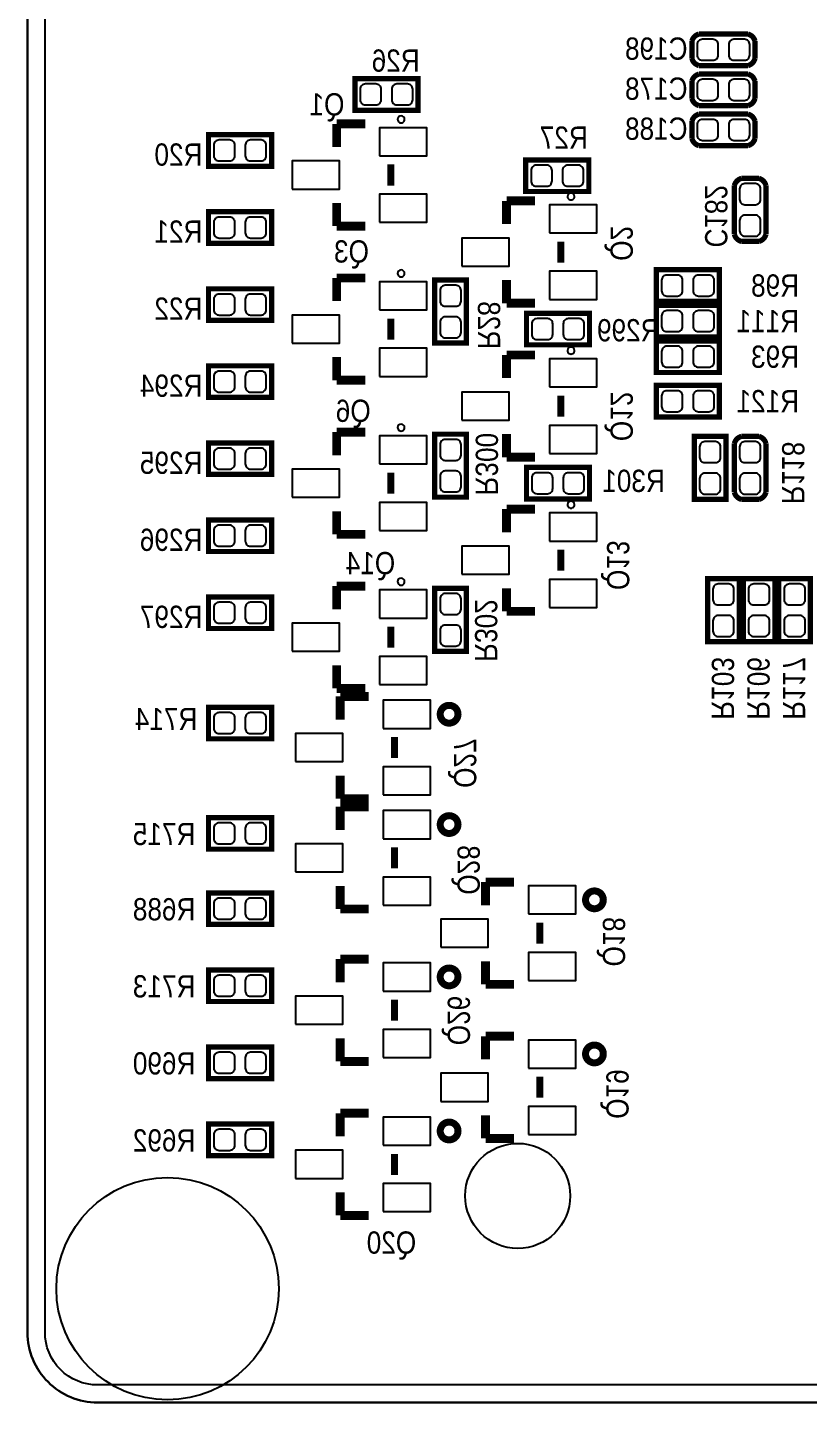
# Model space of a CAD drawing. Extents: x 35 to 230, y 10 to 165.
# Drawn here: x 35 to 57.3, y 10 to 49.26 of the extents above; entities that cross this region are included whole.
import ezdxf

# ---------------------------------------------------------------- set-up
doc = ezdxf.new("R2010")
doc.units = 0
for name, color, linetype in [('BG_OUTLINE', 254, 'CONTINUOUS'), ('PG_SILKSCREEN_BOTTOM', 254, 'CONTINUOUS'), ('PIN_SOLDERMASK_BOTTOM', 85, 'CONTINUOUS'), ('RD_SILKSCREEN_BOTTOM', 142, 'CONTINUOUS'), ('RKI_ALL', 43, 'CONTINUOUS')]:
    doc.layers.add(name, color=color, linetype=linetype)

msp = doc.modelspace()

# ---------------------------------------------------------------- linework, layer by layer
at = {"layer": 'BG_OUTLINE'}
for points in [[(37, 165, 0.414214), (35, 163), (35, 159.7878, 0.414214), (37.286, 157.5018), (41.2, 157.5018), (41.2, 123.9218), (37.286, 123.9218, 0.414214), (35, 121.6358), (35, 12, 0.414214), (37, 10)], [(35, 12, 0.414214), (37, 10)]]:
    msp.add_lwpolyline(points, format="xyb", dxfattribs=at)
msp.add_lwpolyline([(35, 12), (35, 121.6358, -0.414214), (37.286, 123.9218), (41.2, 123.9218), (41.2, 157.5018), (37.286, 157.5018, -0.414214), (35, 159.7878), (35, 163, -0.414214), (37, 165), (228, 165, -0.414214), (230, 163), (230, 12, -0.414214), (228, 10), (37, 10, -0.414214)], format="xyb", close=True, dxfattribs=at)
for points in [[(228, 10), (37, 10)], [(37, 10), (228, 10)]]:
    msp.add_lwpolyline(points, dxfattribs=at)
at = {"layer": 'PG_SILKSCREEN_BOTTOM'}
for points, const_width in [([(53.975, 48.8747, -0.265564), (54.175, 49.0747), (55.575, 49.0747, -0.265564), (55.775, 48.8747), (55.775, 48.3747, -0.265564), (55.575, 48.1747), (54.175, 48.1747, -0.265564), (53.975, 48.3747)], 0.15), ([(53.975, 47.7317, -0.265564), (54.175, 47.9317), (55.575, 47.9317, -0.265564), (55.775, 47.7317), (55.775, 47.2317, -0.265564), (55.575, 47.0317), (54.175, 47.0317, -0.265564), (53.975, 47.2317)], 0.15), ([(53.975, 46.5887, -0.265564), (54.175, 46.7887), (55.575, 46.7887, -0.265564), (55.775, 46.5887), (55.775, 46.0887, -0.265564), (55.575, 45.8887), (54.175, 45.8887, -0.265564), (53.975, 46.0887)], 0.15), ([(55.387, 43.1527, -0.265564), (55.187, 43.3527), (55.187, 44.7527, -0.265564), (55.387, 44.9527), (55.887, 44.9527, -0.265564), (56.087, 44.7527), (56.087, 43.3527, -0.265564), (55.887, 43.1527)], 0.15), ([(55.387, 35.7867, -0.265564), (55.187, 35.9867), (55.187, 37.3867, -0.265564), (55.387, 37.5867), (55.887, 37.5867, -0.265564), (56.087, 37.3867), (56.087, 35.9867, -0.265564), (55.887, 35.7867)], 0.15), ([(47.1403, 29.6527, 0.999954), (46.9402, 29.6528, 1.000046), (47.1403, 29.6527)], 0.508), ([(47.1403, 26.5027, 0.999954), (46.9402, 26.5028, 1.000046), (47.1403, 26.5027)], 0.508), ([(51.2903, 24.3527, 0.999954), (51.0902, 24.3528, 1.000046), (51.2903, 24.3527)], 0.508), ([(47.1403, 22.1527, 0.999954), (46.9402, 22.1528, 1.000046), (47.1403, 22.1527)], 0.508), ([(51.2903, 19.9527, 0.999954), (51.0902, 19.9528, 1.000046), (51.2903, 19.9527)], 0.508), ([(47.1403, 17.7527, 0.999954), (46.9402, 17.7528, 1.000046), (47.1403, 17.7527)], 0.508)]:
    msp.add_lwpolyline(points, format="xyb", dxfattribs=dict(at, const_width=const_width))
for points, const_width in [([(53.975, 48.3747), (53.975, 48.8747)], 0.15), ([(46.15, 47.55), (46.15, 47.8), (44.35, 47.8), (44.35, 46.9), (46.15, 46.9), (46.15, 47.55)], 0.15), ([(53.975, 47.2317), (53.975, 47.7317)], 0.15), ([(43.83, 46.51), (43.83, 45.8501)], 0.254), ([(44.6451, 46.51), (43.83, 46.51)], 0.254), ([(53.975, 46.0887), (53.975, 46.5887)], 0.15), ([(41.97, 45.95), (41.97, 46.2), (40.17, 46.2), (40.17, 45.3), (41.97, 45.3), (41.97, 45.95)], 0.15), ([(51.0297, 45.2297), (51.0297, 45.4797), (49.2297, 45.4797), (49.2297, 44.5797), (51.0297, 44.5797), (51.0297, 45.2297)], 0.15), ([(45.3799, 45.35), (45.3799, 44.75)], 0.1999), ([(43.83, 44.2499), (43.83, 43.59)], 0.254), ([(43.83, 43.59), (43.83, 44.2499)], 0.254), ([(43.83, 44.2499), (43.83, 43.59)], 0.254), ([(48.68, 44.31), (48.68, 43.6501)], 0.254), ([(49.4951, 44.31), (48.68, 44.31)], 0.254), ([(41.97, 43.75), (41.97, 44), (40.17, 44), (40.17, 43.1), (41.97, 43.1), (41.97, 43.75)], 0.15), ([(43.83, 43.59), (44.6451, 43.59)], 0.254), ([(50.2299, 43.15), (50.2299, 42.55)], 0.1999), ([(55.887, 43.1527), (55.387, 43.1527)], 0.15), ([(52.959, 41.6937), (52.959, 41.4437), (54.759, 41.4437), (54.759, 42.3437), (52.959, 42.3437), (52.959, 41.6937)], 0.15), ([(43.83, 42.11), (43.83, 41.4501)], 0.254), ([(44.6451, 42.11), (43.83, 42.11)], 0.254), ([(46.88, 42.05), (46.63, 42.05), (46.63, 40.25), (47.53, 40.25), (47.53, 42.05), (46.88, 42.05)], 0.15), ([(48.68, 42.0499), (48.68, 41.39)], 0.254), ([(48.68, 41.39), (48.68, 42.0499)], 0.254), ([(48.68, 42.0499), (48.68, 41.39)], 0.254), ([(41.97, 41.55), (41.97, 41.8), (40.17, 41.8), (40.17, 40.9), (41.97, 40.9), (41.97, 41.55)], 0.15), ([(48.68, 41.39), (49.4951, 41.39)], 0.254), ([(52.959, 40.6777), (52.959, 40.4277), (54.759, 40.4277), (54.759, 41.3277), (52.959, 41.3277), (52.959, 40.6777)], 0.15), ([(45.3799, 40.95), (45.3799, 40.35)], 0.1999), ([(51.05, 40.85), (51.05, 41.1), (49.25, 41.1), (49.25, 40.2), (51.05, 40.2), (51.05, 40.85)], 0.15), ([(52.959, 39.6617), (52.959, 39.4117), (54.759, 39.4117), (54.759, 40.3117), (52.959, 40.3117), (52.959, 39.6617)], 0.15), ([(41.97, 39.35), (41.97, 39.6), (40.17, 39.6), (40.17, 38.7), (41.97, 38.7), (41.97, 39.35)], 0.15), ([(43.83, 39.8499), (43.83, 39.19)], 0.254), ([(43.83, 39.19), (43.83, 39.8499)], 0.254), ([(43.83, 39.8499), (43.83, 39.19)], 0.254), ([(48.68, 39.91), (48.68, 39.2501)], 0.254), ([(49.4951, 39.91), (48.68, 39.91)], 0.254), ([(43.83, 39.19), (44.6451, 39.19)], 0.254), ([(52.959, 38.3917), (52.959, 38.1417), (54.759, 38.1417), (54.759, 39.0417), (52.959, 39.0417), (52.959, 38.3917)], 0.15), ([(50.2299, 38.75), (50.2299, 38.15)], 0.1999), ([(43.83, 37.71), (43.83, 37.0501)], 0.254), ([(44.6451, 37.71), (43.83, 37.71)], 0.254), ([(46.88, 37.65), (46.63, 37.65), (46.63, 35.85), (47.53, 35.85), (47.53, 37.65), (46.88, 37.65)], 0.15), ([(48.68, 37.6499), (48.68, 36.99)], 0.254), ([(48.68, 36.99), (48.68, 37.6499)], 0.254), ([(48.68, 37.6499), (48.68, 36.99)], 0.254), ([(41.97, 37.15), (41.97, 37.4), (40.17, 37.4), (40.17, 36.5), (41.97, 36.5), (41.97, 37.15)], 0.15), ([(54.694, 35.7867), (54.944, 35.7867), (54.944, 37.5867), (54.044, 37.5867), (54.044, 35.7867), (54.694, 35.7867)], 0.15), ([(48.68, 36.99), (49.4951, 36.99)], 0.254), ([(45.3799, 36.55), (45.3799, 35.95)], 0.1999), ([(51.05, 36.45), (51.05, 36.7), (49.25, 36.7), (49.25, 35.8), (51.05, 35.8), (51.05, 36.45)], 0.15), ([(55.887, 35.7867), (55.387, 35.7867)], 0.15), ([(43.83, 35.4499), (43.83, 34.79)], 0.254), ([(43.83, 34.79), (43.83, 35.4499)], 0.254), ([(43.83, 35.4499), (43.83, 34.79)], 0.254), ([(48.68, 35.51), (48.68, 34.8501)], 0.254), ([(49.4951, 35.51), (48.68, 35.51)], 0.254), ([(41.97, 34.95), (41.97, 35.2), (40.17, 35.2), (40.17, 34.3), (41.97, 34.3), (41.97, 34.95)], 0.15), ([(43.83, 34.79), (44.6451, 34.79)], 0.254), ([(50.2299, 34.35), (50.2299, 33.75)], 0.1999), ([(43.83, 33.31), (43.83, 32.6501)], 0.254), ([(44.6451, 33.31), (43.83, 33.31)], 0.254), ([(48.68, 33.2499), (48.68, 32.59)], 0.254), ([(48.68, 32.59), (48.68, 33.2499)], 0.254), ([(48.68, 33.2499), (48.68, 32.59)], 0.254), ([(55.075, 31.7227), (55.325, 31.7227), (55.325, 33.5227), (54.425, 33.5227), (54.425, 31.7227), (55.075, 31.7227)], 0.15), ([(56.091, 31.7227), (56.341, 31.7227), (56.341, 33.5227), (55.441, 33.5227), (55.441, 31.7227), (56.091, 31.7227)], 0.15), ([(57.107, 31.7227), (57.357, 31.7227), (57.357, 33.5227), (56.457, 33.5227), (56.457, 31.7227), (57.107, 31.7227)], 0.15), ([(41.97, 32.75), (41.97, 33), (40.17, 33), (40.17, 32.1), (41.97, 32.1), (41.97, 32.75)], 0.15), ([(46.88, 33.25), (46.63, 33.25), (46.63, 31.45), (47.53, 31.45), (47.53, 33.25), (46.88, 33.25)], 0.15), ([(48.68, 32.59), (49.4951, 32.59)], 0.254), ([(45.3799, 32.15), (45.3799, 31.55)], 0.1999), ([(43.83, 31.0499), (43.83, 30.39)], 0.254), ([(43.83, 30.39), (43.83, 31.0499)], 0.254), ([(43.83, 31.0499), (43.83, 30.39)], 0.254), ([(43.83, 30.39), (44.6451, 30.39)], 0.254), ([(43.93, 30.16), (43.93, 29.5001)], 0.254), ([(44.7451, 30.16), (43.93, 30.16)], 0.254), ([(41.97, 29.6), (41.97, 29.85), (40.17, 29.85), (40.17, 28.95), (41.97, 28.95), (41.97, 29.6)], 0.15), ([(45.4799, 29), (45.4799, 28.4)], 0.1999), ([(43.93, 27.8999), (43.93, 27.24)], 0.254), ([(43.93, 27.24), (43.93, 27.8999)], 0.254), ([(43.93, 27.8999), (43.93, 27.24)], 0.254), ([(43.93, 27.24), (44.7451, 27.24)], 0.254), ([(43.93, 27.01), (43.93, 26.3501)], 0.254), ([(44.7451, 27.01), (43.93, 27.01)], 0.254), ([(41.97, 26.45), (41.97, 26.7), (40.17, 26.7), (40.17, 25.8), (41.97, 25.8), (41.97, 26.45)], 0.15), ([(45.4799, 25.85), (45.4799, 25.25)], 0.1999), ([(43.93, 24.7499), (43.93, 24.09)], 0.254), ([(43.93, 24.09), (43.93, 24.7499)], 0.254), ([(43.93, 24.7499), (43.93, 24.09)], 0.254), ([(48.08, 24.86), (48.08, 24.2001)], 0.254), ([(48.8951, 24.86), (48.08, 24.86)], 0.254), ([(41.97, 24.3), (41.97, 24.55), (40.17, 24.55), (40.17, 23.65), (41.97, 23.65), (41.97, 24.3)], 0.15), ([(43.93, 24.09), (44.7451, 24.09)], 0.254), ([(49.6299, 23.7), (49.6299, 23.1)], 0.1999), ([(43.93, 22.66), (43.93, 22.0001)], 0.254), ([(44.7451, 22.66), (43.93, 22.66)], 0.254), ([(41.97, 22.1), (41.97, 22.35), (40.17, 22.35), (40.17, 21.45), (41.97, 21.45), (41.97, 22.1)], 0.15), ([(48.08, 22.5999), (48.08, 21.94)], 0.254), ([(48.08, 21.94), (48.08, 22.5999)], 0.254), ([(48.08, 22.5999), (48.08, 21.94)], 0.254), ([(48.08, 21.94), (48.8951, 21.94)], 0.254), ([(45.4799, 21.5), (45.4799, 20.9)], 0.1999), ([(43.93, 20.3999), (43.93, 19.74)], 0.254), ([(43.93, 19.74), (43.93, 20.3999)], 0.254), ([(43.93, 20.3999), (43.93, 19.74)], 0.254), ([(48.08, 20.46), (48.08, 19.8001)], 0.254), ([(48.8951, 20.46), (48.08, 20.46)], 0.254), ([(41.97, 19.9), (41.97, 20.15), (40.17, 20.15), (40.17, 19.25), (41.97, 19.25), (41.97, 19.9)], 0.15), ([(43.93, 19.74), (44.7451, 19.74)], 0.254), ([(49.6299, 19.3), (49.6299, 18.7)], 0.1999), ([(43.93, 18.26), (43.93, 17.6001)], 0.254), ([(44.7451, 18.26), (43.93, 18.26)], 0.254), ([(48.08, 18.1999), (48.08, 17.54)], 0.254), ([(48.08, 17.54), (48.08, 18.1999)], 0.254), ([(48.08, 18.1999), (48.08, 17.54)], 0.254), ([(41.97, 17.7), (41.97, 17.95), (40.17, 17.95), (40.17, 17.05), (41.97, 17.05), (41.97, 17.7)], 0.15), ([(48.08, 17.54), (48.8951, 17.54)], 0.254), ([(45.4799, 17.1), (45.4799, 16.5)], 0.1999), ([(43.93, 15.9999), (43.93, 15.34)], 0.254), ([(43.93, 15.34), (43.93, 15.9999)], 0.254), ([(43.93, 15.9999), (43.93, 15.34)], 0.254), ([(43.93, 15.34), (44.7451, 15.34)], 0.254)]:
    msp.add_lwpolyline(points, dxfattribs=dict(at, const_width=const_width))
for points in [[(45.7703, 46.6377, 0.999954), (45.5702, 46.6378, 1.000046), (45.7703, 46.6377)], [(50.6203, 44.4377, 0.999954), (50.4202, 44.4378, 1.000046), (50.6203, 44.4377)], [(45.7703, 42.2377, 0.999954), (45.5702, 42.2378, 1.000046), (45.7703, 42.2377)], [(50.6203, 40.0377, 0.999954), (50.4202, 40.0378, 1.000046), (50.6203, 40.0377)], [(45.7703, 37.8377, 0.999954), (45.5702, 37.8378, 1.000046), (45.7703, 37.8377)], [(50.6203, 35.6377, 0.999954), (50.4202, 35.6378, 1.000046), (50.6203, 35.6377)], [(45.7703, 33.4377, 0.999954), (45.5702, 33.4378, 1.000046), (45.7703, 33.4377)]]:
    msp.add_lwpolyline(points, format="xyb", dxfattribs=at)
at = {"layer": 'PIN_SOLDERMASK_BOTTOM'}
for points in [[(54.275, 48.3247), (54.575, 48.3247, 0.414214), (54.725, 48.4747), (54.725, 48.7747, 0.414214), (54.575, 48.9247), (54.275, 48.9247, 0.414214), (54.125, 48.7747), (54.125, 48.4747, 0.414214)], [(55.175, 48.3247), (55.475, 48.3247, 0.414214), (55.625, 48.4747), (55.625, 48.7747, 0.414214), (55.475, 48.9247), (55.175, 48.9247, 0.414214), (55.025, 48.7747), (55.025, 48.4747, 0.414214)], [(44.65, 47.05), (44.95, 47.05, 0.414214), (45.1, 47.2), (45.1, 47.5, 0.414214), (44.95, 47.65), (44.65, 47.65, 0.414214), (44.5, 47.5), (44.5, 47.2, 0.414214)], [(45.55, 47.05), (45.85, 47.05, 0.414214), (46, 47.2), (46, 47.5, 0.414214), (45.85, 47.65), (45.55, 47.65, 0.414214), (45.4, 47.5), (45.4, 47.2, 0.414214)], [(54.275, 47.1817), (54.575, 47.1817, 0.414214), (54.725, 47.3317), (54.725, 47.6317, 0.414214), (54.575, 47.7817), (54.275, 47.7817, 0.414214), (54.125, 47.6317), (54.125, 47.3317, 0.414214)], [(55.175, 47.1817), (55.475, 47.1817, 0.414214), (55.625, 47.3317), (55.625, 47.6317, 0.414214), (55.475, 47.7817), (55.175, 47.7817, 0.414214), (55.025, 47.6317), (55.025, 47.3317, 0.414214)], [(54.275, 46.0387), (54.575, 46.0387, 0.414214), (54.725, 46.1887), (54.725, 46.4887, 0.414214), (54.575, 46.6387), (54.275, 46.6387, 0.414214), (54.125, 46.4887), (54.125, 46.1887, 0.414214)], [(55.175, 46.0387), (55.475, 46.0387, 0.414214), (55.625, 46.1887), (55.625, 46.4887, 0.414214), (55.475, 46.6387), (55.175, 46.6387, 0.414214), (55.025, 46.4887), (55.025, 46.1887, 0.414214)], [(40.47, 45.45), (40.77, 45.45, 0.414214), (40.92, 45.6), (40.92, 45.9, 0.414214), (40.77, 46.05), (40.47, 46.05, 0.414214), (40.32, 45.9), (40.32, 45.6, 0.414214)], [(41.37, 45.45), (41.67, 45.45, 0.414214), (41.82, 45.6), (41.82, 45.9, 0.414214), (41.67, 46.05), (41.37, 46.05, 0.414214), (41.22, 45.9), (41.22, 45.6, 0.414214)], [(49.5297, 44.7297), (49.8297, 44.7297, 0.414214), (49.9797, 44.8797), (49.9797, 45.1797, 0.414214), (49.8297, 45.3297), (49.5297, 45.3297, 0.414214), (49.3797, 45.1797), (49.3797, 44.8797, 0.414214)], [(50.4297, 44.7297), (50.7297, 44.7297, 0.414214), (50.8797, 44.8797), (50.8797, 45.1797, 0.414214), (50.7297, 45.3297), (50.4297, 45.3297, 0.414214), (50.2797, 45.1797), (50.2797, 44.8797, 0.414214)], [(55.937, 44.3527), (55.937, 44.6527, 0.414214), (55.787, 44.8027), (55.487, 44.8027, 0.414214), (55.337, 44.6527), (55.337, 44.3527, 0.414214), (55.487, 44.2027), (55.787, 44.2027, 0.414214)], [(40.47, 43.25), (40.77, 43.25, 0.414214), (40.92, 43.4), (40.92, 43.7, 0.414214), (40.77, 43.85), (40.47, 43.85, 0.414214), (40.32, 43.7), (40.32, 43.4, 0.414214)], [(41.37, 43.25), (41.67, 43.25, 0.414214), (41.82, 43.4), (41.82, 43.7, 0.414214), (41.67, 43.85), (41.37, 43.85, 0.414214), (41.22, 43.7), (41.22, 43.4, 0.414214)], [(55.937, 43.4527), (55.937, 43.7527, 0.414214), (55.787, 43.9027), (55.487, 43.9027, 0.414214), (55.337, 43.7527), (55.337, 43.4527, 0.414214), (55.487, 43.3027), (55.787, 43.3027, 0.414214)], [(53.559, 42.1937), (53.259, 42.1937, 0.414214), (53.109, 42.0437), (53.109, 41.7437, 0.414214), (53.259, 41.5937), (53.559, 41.5937, 0.414214), (53.709, 41.7437), (53.709, 42.0437, 0.414214)], [(54.459, 42.1937), (54.159, 42.1937, 0.414214), (54.009, 42.0437), (54.009, 41.7437, 0.414214), (54.159, 41.5937), (54.459, 41.5937, 0.414214), (54.609, 41.7437), (54.609, 42.0437, 0.414214)], [(40.47, 41.05), (40.77, 41.05, 0.414214), (40.92, 41.2), (40.92, 41.5, 0.414214), (40.77, 41.65), (40.47, 41.65, 0.414214), (40.32, 41.5), (40.32, 41.2, 0.414214)], [(41.37, 41.05), (41.67, 41.05, 0.414214), (41.82, 41.2), (41.82, 41.5, 0.414214), (41.67, 41.65), (41.37, 41.65, 0.414214), (41.22, 41.5), (41.22, 41.2, 0.414214)], [(47.38, 41.45), (47.38, 41.75, 0.414214), (47.23, 41.9), (46.93, 41.9, 0.414214), (46.78, 41.75), (46.78, 41.45, 0.414214), (46.93, 41.3), (47.23, 41.3, 0.414214)], [(47.38, 40.55), (47.38, 40.85, 0.414214), (47.23, 41), (46.93, 41, 0.414214), (46.78, 40.85), (46.78, 40.55, 0.414214), (46.93, 40.4), (47.23, 40.4, 0.414214)], [(49.55, 40.35), (49.85, 40.35, 0.414214), (50, 40.5), (50, 40.8, 0.414214), (49.85, 40.95), (49.55, 40.95, 0.414214), (49.4, 40.8), (49.4, 40.5, 0.414214)], [(50.45, 40.35), (50.75, 40.35, 0.414214), (50.9, 40.5), (50.9, 40.8, 0.414214), (50.75, 40.95), (50.45, 40.95, 0.414214), (50.3, 40.8), (50.3, 40.5, 0.414214)], [(53.559, 41.1777), (53.259, 41.1777, 0.414214), (53.109, 41.0277), (53.109, 40.7277, 0.414214), (53.259, 40.5777), (53.559, 40.5777, 0.414214), (53.709, 40.7277), (53.709, 41.0277, 0.414214)], [(54.459, 41.1777), (54.159, 41.1777, 0.414214), (54.009, 41.0277), (54.009, 40.7277, 0.414214), (54.159, 40.5777), (54.459, 40.5777, 0.414214), (54.609, 40.7277), (54.609, 41.0277, 0.414214)], [(53.559, 40.1617), (53.259, 40.1617, 0.414214), (53.109, 40.0117), (53.109, 39.7117, 0.414214), (53.259, 39.5617), (53.559, 39.5617, 0.414214), (53.709, 39.7117), (53.709, 40.0117, 0.414214)], [(54.459, 40.1617), (54.159, 40.1617, 0.414214), (54.009, 40.0117), (54.009, 39.7117, 0.414214), (54.159, 39.5617), (54.459, 39.5617, 0.414214), (54.609, 39.7117), (54.609, 40.0117, 0.414214)], [(40.47, 38.85), (40.77, 38.85, 0.414214), (40.92, 39), (40.92, 39.3, 0.414214), (40.77, 39.45), (40.47, 39.45, 0.414214), (40.32, 39.3), (40.32, 39, 0.414214)], [(41.37, 38.85), (41.67, 38.85, 0.414214), (41.82, 39), (41.82, 39.3, 0.414214), (41.67, 39.45), (41.37, 39.45, 0.414214), (41.22, 39.3), (41.22, 39, 0.414214)], [(53.559, 38.8917), (53.259, 38.8917, 0.414214), (53.109, 38.7417), (53.109, 38.4417, 0.414214), (53.259, 38.2917), (53.559, 38.2917, 0.414214), (53.709, 38.4417), (53.709, 38.7417, 0.414214)], [(54.459, 38.8917), (54.159, 38.8917, 0.414214), (54.009, 38.7417), (54.009, 38.4417, 0.414214), (54.159, 38.2917), (54.459, 38.2917, 0.414214), (54.609, 38.4417), (54.609, 38.7417, 0.414214)], [(47.38, 37.05), (47.38, 37.35, 0.414214), (47.23, 37.5), (46.93, 37.5, 0.414214), (46.78, 37.35), (46.78, 37.05, 0.414214), (46.93, 36.9), (47.23, 36.9, 0.414214)], [(54.194, 37.2867), (54.194, 36.9867, 0.414214), (54.344, 36.8367), (54.644, 36.8367, 0.414214), (54.794, 36.9867), (54.794, 37.2867, 0.414214), (54.644, 37.4367), (54.344, 37.4367, 0.414214)], [(55.937, 36.9867), (55.937, 37.2867, 0.414214), (55.787, 37.4367), (55.487, 37.4367, 0.414214), (55.337, 37.2867), (55.337, 36.9867, 0.414214), (55.487, 36.8367), (55.787, 36.8367, 0.414214)], [(40.47, 36.65), (40.77, 36.65, 0.414214), (40.92, 36.8), (40.92, 37.1, 0.414214), (40.77, 37.25), (40.47, 37.25, 0.414214), (40.32, 37.1), (40.32, 36.8, 0.414214)], [(41.37, 36.65), (41.67, 36.65, 0.414214), (41.82, 36.8), (41.82, 37.1, 0.414214), (41.67, 37.25), (41.37, 37.25, 0.414214), (41.22, 37.1), (41.22, 36.8, 0.414214)], [(47.38, 36.15), (47.38, 36.45, 0.414214), (47.23, 36.6), (46.93, 36.6, 0.414214), (46.78, 36.45), (46.78, 36.15, 0.414214), (46.93, 36), (47.23, 36, 0.414214)], [(49.55, 35.95), (49.85, 35.95, 0.414214), (50, 36.1), (50, 36.4, 0.414214), (49.85, 36.55), (49.55, 36.55, 0.414214), (49.4, 36.4), (49.4, 36.1, 0.414214)], [(50.45, 35.95), (50.75, 35.95, 0.414214), (50.9, 36.1), (50.9, 36.4, 0.414214), (50.75, 36.55), (50.45, 36.55, 0.414214), (50.3, 36.4), (50.3, 36.1, 0.414214)], [(54.194, 36.3867), (54.194, 36.0867, 0.414214), (54.344, 35.9367), (54.644, 35.9367, 0.414214), (54.794, 36.0867), (54.794, 36.3867, 0.414214), (54.644, 36.5367), (54.344, 36.5367, 0.414214)], [(55.937, 36.0867), (55.937, 36.3867, 0.414214), (55.787, 36.5367), (55.487, 36.5367, 0.414214), (55.337, 36.3867), (55.337, 36.0867, 0.414214), (55.487, 35.9367), (55.787, 35.9367, 0.414214)], [(40.47, 34.45), (40.77, 34.45, 0.414214), (40.92, 34.6), (40.92, 34.9, 0.414214), (40.77, 35.05), (40.47, 35.05, 0.414214), (40.32, 34.9), (40.32, 34.6, 0.414214)], [(41.37, 34.45), (41.67, 34.45, 0.414214), (41.82, 34.6), (41.82, 34.9, 0.414214), (41.67, 35.05), (41.37, 35.05, 0.414214), (41.22, 34.9), (41.22, 34.6, 0.414214)], [(54.575, 33.2227), (54.575, 32.9227, 0.414214), (54.725, 32.7727), (55.025, 32.7727, 0.414214), (55.175, 32.9227), (55.175, 33.2227, 0.414214), (55.025, 33.3727), (54.725, 33.3727, 0.414214)], [(55.591, 33.2227), (55.591, 32.9227, 0.414214), (55.741, 32.7727), (56.041, 32.7727, 0.414214), (56.191, 32.9227), (56.191, 33.2227, 0.414214), (56.041, 33.3727), (55.741, 33.3727, 0.414214)], [(56.607, 33.2227), (56.607, 32.9227, 0.414214), (56.757, 32.7727), (57.057, 32.7727, 0.414214), (57.207, 32.9227), (57.207, 33.2227, 0.414214), (57.057, 33.3727), (56.757, 33.3727, 0.414214)], [(47.38, 32.65), (47.38, 32.95, 0.414214), (47.23, 33.1), (46.93, 33.1, 0.414214), (46.78, 32.95), (46.78, 32.65, 0.414214), (46.93, 32.5), (47.23, 32.5, 0.414214)], [(40.47, 32.25), (40.77, 32.25, 0.414214), (40.92, 32.4), (40.92, 32.7, 0.414214), (40.77, 32.85), (40.47, 32.85, 0.414214), (40.32, 32.7), (40.32, 32.4, 0.414214)], [(41.37, 32.25), (41.67, 32.25, 0.414214), (41.82, 32.4), (41.82, 32.7, 0.414214), (41.67, 32.85), (41.37, 32.85, 0.414214), (41.22, 32.7), (41.22, 32.4, 0.414214)], [(47.38, 31.75), (47.38, 32.05, 0.414214), (47.23, 32.2), (46.93, 32.2, 0.414214), (46.78, 32.05), (46.78, 31.75, 0.414214), (46.93, 31.6), (47.23, 31.6, 0.414214)], [(54.575, 32.3227), (54.575, 32.0227, 0.414214), (54.725, 31.8727), (55.025, 31.8727, 0.414214), (55.175, 32.0227), (55.175, 32.3227, 0.414214), (55.025, 32.4727), (54.725, 32.4727, 0.414214)], [(55.591, 32.3227), (55.591, 32.0227, 0.414214), (55.741, 31.8727), (56.041, 31.8727, 0.414214), (56.191, 32.0227), (56.191, 32.3227, 0.414214), (56.041, 32.4727), (55.741, 32.4727, 0.414214)], [(56.607, 32.3227), (56.607, 32.0227, 0.414214), (56.757, 31.8727), (57.057, 31.8727, 0.414214), (57.207, 32.0227), (57.207, 32.3227, 0.414214), (57.057, 32.4727), (56.757, 32.4727, 0.414214)], [(40.47, 29.1), (40.77, 29.1, 0.414214), (40.92, 29.25), (40.92, 29.55, 0.414214), (40.77, 29.7), (40.47, 29.7, 0.414214), (40.32, 29.55), (40.32, 29.25, 0.414214)], [(41.37, 29.1), (41.67, 29.1, 0.414214), (41.82, 29.25), (41.82, 29.55, 0.414214), (41.67, 29.7), (41.37, 29.7, 0.414214), (41.22, 29.55), (41.22, 29.25, 0.414214)], [(40.47, 25.95), (40.77, 25.95, 0.414214), (40.92, 26.1), (40.92, 26.4, 0.414214), (40.77, 26.55), (40.47, 26.55, 0.414214), (40.32, 26.4), (40.32, 26.1, 0.414214)], [(41.37, 25.95), (41.67, 25.95, 0.414214), (41.82, 26.1), (41.82, 26.4, 0.414214), (41.67, 26.55), (41.37, 26.55, 0.414214), (41.22, 26.4), (41.22, 26.1, 0.414214)], [(40.47, 23.8), (40.77, 23.8, 0.414214), (40.92, 23.95), (40.92, 24.25, 0.414214), (40.77, 24.4), (40.47, 24.4, 0.414214), (40.32, 24.25), (40.32, 23.95, 0.414214)], [(41.37, 23.8), (41.67, 23.8, 0.414214), (41.82, 23.95), (41.82, 24.25, 0.414214), (41.67, 24.4), (41.37, 24.4, 0.414214), (41.22, 24.25), (41.22, 23.95, 0.414214)], [(40.47, 21.6), (40.77, 21.6, 0.414214), (40.92, 21.75), (40.92, 22.05, 0.414214), (40.77, 22.2), (40.47, 22.2, 0.414214), (40.32, 22.05), (40.32, 21.75, 0.414214)], [(41.37, 21.6), (41.67, 21.6, 0.414214), (41.82, 21.75), (41.82, 22.05, 0.414214), (41.67, 22.2), (41.37, 22.2, 0.414214), (41.22, 22.05), (41.22, 21.75, 0.414214)], [(40.47, 19.4), (40.77, 19.4, 0.414214), (40.92, 19.55), (40.92, 19.85, 0.414214), (40.77, 20), (40.47, 20, 0.414214), (40.32, 19.85), (40.32, 19.55, 0.414214)], [(41.37, 19.4), (41.67, 19.4, 0.414214), (41.82, 19.55), (41.82, 19.85, 0.414214), (41.67, 20), (41.37, 20, 0.414214), (41.22, 19.85), (41.22, 19.55, 0.414214)], [(40.47, 17.2), (40.77, 17.2, 0.414214), (40.92, 17.35), (40.92, 17.65, 0.414214), (40.77, 17.8), (40.47, 17.8, 0.414214), (40.32, 17.65), (40.32, 17.35, 0.414214)], [(41.37, 17.2), (41.67, 17.2, 0.414214), (41.82, 17.35), (41.82, 17.65, 0.414214), (41.67, 17.8), (41.37, 17.8, 0.414214), (41.22, 17.65), (41.22, 17.35, 0.414214)]]:
    msp.add_lwpolyline(points, format="xyb", close=True, dxfattribs=at)
for points in [[(45.05395, 45.5992), (46.40545, 45.5992), (46.40545, 46.4008), (45.05395, 46.4008)], [(42.55455, 44.6492), (43.90605, 44.6492), (43.90605, 45.4508), (42.55455, 45.4508)], [(45.05395, 43.6992), (46.40545, 43.6992), (46.40545, 44.5008), (45.05395, 44.5008)], [(49.90395, 43.3992), (51.25545, 43.3992), (51.25545, 44.2008), (49.90395, 44.2008)], [(47.40455, 42.4492), (48.75605, 42.4492), (48.75605, 43.2508), (47.40455, 43.2508)], [(49.90395, 41.4992), (51.25545, 41.4992), (51.25545, 42.3008), (49.90395, 42.3008)], [(45.05395, 41.1992), (46.40545, 41.1992), (46.40545, 42.0008), (45.05395, 42.0008)], [(42.55455, 40.2492), (43.90605, 40.2492), (43.90605, 41.0508), (42.55455, 41.0508)], [(45.05395, 39.2992), (46.40545, 39.2992), (46.40545, 40.1008), (45.05395, 40.1008)], [(49.90395, 38.9992), (51.25545, 38.9992), (51.25545, 39.8008), (49.90395, 39.8008)], [(47.40455, 38.0492), (48.75605, 38.0492), (48.75605, 38.8508), (47.40455, 38.8508)], [(49.90395, 37.0992), (51.25545, 37.0992), (51.25545, 37.9008), (49.90395, 37.9008)], [(45.05395, 36.7992), (46.40545, 36.7992), (46.40545, 37.6008), (45.05395, 37.6008)], [(42.55455, 35.8492), (43.90605, 35.8492), (43.90605, 36.6508), (42.55455, 36.6508)], [(45.05395, 34.8992), (46.40545, 34.8992), (46.40545, 35.7008), (45.05395, 35.7008)], [(49.90395, 34.5992), (51.25545, 34.5992), (51.25545, 35.4008), (49.90395, 35.4008)], [(47.40455, 33.6492), (48.75605, 33.6492), (48.75605, 34.4508), (47.40455, 34.4508)], [(49.90395, 32.6992), (51.25545, 32.6992), (51.25545, 33.5008), (49.90395, 33.5008)], [(45.05395, 32.3992), (46.40545, 32.3992), (46.40545, 33.2008), (45.05395, 33.2008)], [(42.55455, 31.4492), (43.90605, 31.4492), (43.90605, 32.2508), (42.55455, 32.2508)], [(45.05395, 30.4992), (46.40545, 30.4992), (46.40545, 31.3008), (45.05395, 31.3008)], [(45.15395, 29.2492), (46.50545, 29.2492), (46.50545, 30.0508), (45.15395, 30.0508)], [(42.65455, 28.2992), (44.00605, 28.2992), (44.00605, 29.1008), (42.65455, 29.1008)], [(45.15395, 27.3492), (46.50545, 27.3492), (46.50545, 28.1508), (45.15395, 28.1508)], [(45.15395, 26.0992), (46.50545, 26.0992), (46.50545, 26.9008), (45.15395, 26.9008)], [(42.65455, 25.1492), (44.00605, 25.1492), (44.00605, 25.9508), (42.65455, 25.9508)], [(45.15395, 24.1992), (46.50545, 24.1992), (46.50545, 25.0008), (45.15395, 25.0008)], [(49.30395, 23.9492), (50.65545, 23.9492), (50.65545, 24.7508), (49.30395, 24.7508)], [(46.80455, 22.9992), (48.15605, 22.9992), (48.15605, 23.8008), (46.80455, 23.8008)], [(49.30395, 22.0492), (50.65545, 22.0492), (50.65545, 22.8508), (49.30395, 22.8508)], [(45.15395, 21.7492), (46.50545, 21.7492), (46.50545, 22.5508), (45.15395, 22.5508)], [(42.65455, 20.7992), (44.00605, 20.7992), (44.00605, 21.6008), (42.65455, 21.6008)], [(45.15395, 19.8492), (46.50545, 19.8492), (46.50545, 20.6508), (45.15395, 20.6508)], [(49.30395, 19.5492), (50.65545, 19.5492), (50.65545, 20.3508), (49.30395, 20.3508)], [(46.80455, 18.5992), (48.15605, 18.5992), (48.15605, 19.4008), (46.80455, 19.4008)], [(45.15395, 17.3492), (46.50545, 17.3492), (46.50545, 18.1508), (45.15395, 18.1508)], [(49.30395, 17.6492), (50.65545, 17.6492), (50.65545, 18.4508), (49.30395, 18.4508)], [(42.65455, 16.3992), (44.00605, 16.3992), (44.00605, 17.2008), (42.65455, 17.2008)], [(45.15395, 15.4492), (46.50545, 15.4492), (46.50545, 16.2508), (45.15395, 16.2508)]]:
    msp.add_lwpolyline(points, close=True, dxfattribs=at)
for centre, radius in [((49, 15.9), 1.5), ((39, 13.25), 3.175)]:
    msp.add_circle(centre, radius, dxfattribs=at)
at = {"layer": 'RKI_ALL'}
msp.add_lwpolyline([(35.5, 121.6358, -0.414214), (37.286, 123.4218), (41.7, 123.4218), (41.7, 158.0018), (37.286, 158.0018, -0.414214), (35.5, 159.7878), (35.5, 163, -0.414214), (37, 164.5), (228, 164.5, -0.414214), (229.5, 163), (229.5, 12, -0.414214), (228, 10.5), (37, 10.5, -0.414214), (35.5, 12)], format="xyb", close=True, dxfattribs=at)

# ---------------------------------------------------------------- texts
at = {"layer": 'RD_SILKSCREEN_BOTTOM', "text_generation_flag": 2, "width": 0.88}
for s, p in [('C198', (53.85, 48.3414)), ('R26', (46.2, 48)), ('C178', (53.85, 47.1984)), ('Q1', (44.05, 46.75)), ('R27', (51, 45.8)), ('C188', (53.85, 46.0554)), ('R20', (39.995, 45.3167)), ('R21', (39.995, 43.1167)), ('Q3', (44.75, 42.55)), ('R98', (57.034, 41.577)), ('R22', (39.995, 40.9167)), ('R299', (53.05, 40.3)), ('R111', (57.034, 40.561)), ('R93', (57.034, 39.545)), ('R294', (39.995, 38.7167)), ('R121', (57.034, 38.275)), ('Q6', (44.8, 38)), ('R295', (39.995, 36.5167)), ('R301', (53.2, 36)), ('R296', (39.995, 34.3167)), ('Q14', (45.5, 33.65)), ('R297', (39.995, 32.1167)), ('R714', (39.85, 29.2)), ('R715', (39.795, 25.9167)), ('R688', (39.795, 23.7667)), ('R713', (39.795, 21.5667)), ('R690', (39.795, 19.3667)), ('R692', (39.795, 17.1667)), ('Q20', (46.1, 14.25))]:
    msp.add_text(s, height=0.635, dxfattribs=at).set_placement(p)
for s, p in [('C182', (54.35, 42.98)), ('Q2', (51.65, 42.6)), ('R28', (47.8633, 40.075)), ('Q12', (51.65, 37.45)), ('R300', (47.8, 35.9)), ('R118', (56.55, 35.65)), ('Q13', (51.55, 33.2)), ('R302', (47.78, 31.15)), ('R103', (54.5417, 29.4977)), ('R106', (55.5577, 29.4977)), ('R117', (56.5737, 29.4977)), ('Q27', (47.18, 27.55)), ('Q28', (47.28, 24.5)), ('Q18', (51.43, 22.45)), ('Q26', (47, 20.2)), ('Q19', (51.53, 18.1))]:
    msp.add_text(s, height=0.635, rotation=270, dxfattribs=at).set_placement(p)

doc.saveas('drawing.dxf')
